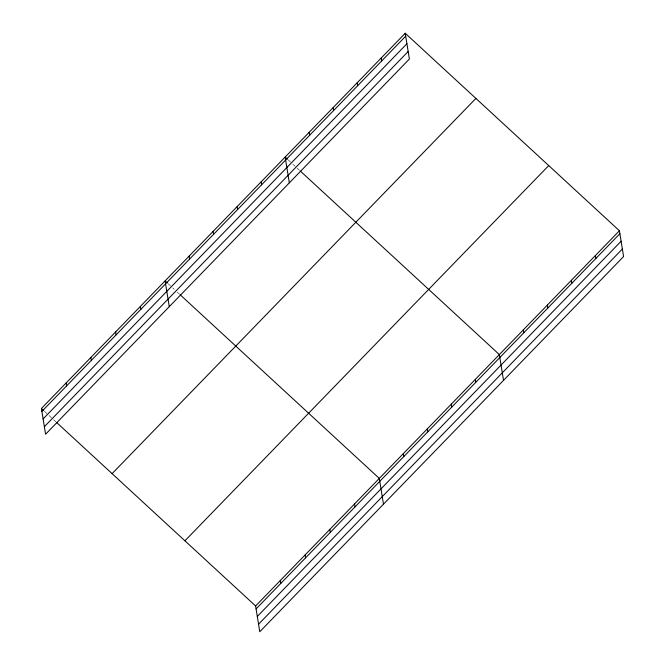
<?xml version="1.0" encoding="UTF-8"?>
<svg xmlns="http://www.w3.org/2000/svg" width="665" height="665" viewBox="0 0 665 665"><rect width="100%" height="100%" fill="white"/><g stroke="black" fill="none" stroke-linecap="round" stroke-linejoin="round"><path stroke-width="0.5" stroke-dasharray="3.33 2.49" d="M288.203 159.874L292.001 163.382M292.758 164.08L299.599 170.39M168.145 283.697L171.944 287.197M172.709 287.903L174.23 289.3M177.264 292.11L179.55 294.213M44.455 411.269L48.254 414.777M49.011 415.475L52.818 418.975M53.574 419.682L55.852 421.785"/><path stroke-width="1" d="M405.218 33.25L409.391 59.019L45.586 434.237L41.413 408.468L405.218 33.25L619.414 230.763L623.587 256.532L259.782 631.75L255.609 605.981L56.616 422.483M41.887 411.402L405.692 36.184M43.109 418.933L406.913 43.724M44.364 426.697L408.169 51.488M112.094 473.646L475.899 98.428M184.928 540.803L548.725 165.585M255.609 605.981L619.414 230.763M256.083 608.916L619.888 233.698M257.305 616.455L621.11 241.237M258.56 624.219L622.365 249.001M287.438 159.176L285.16 157.073L289.333 182.842M300.364 171.088L499.357 354.586L503.53 380.355M167.389 282.991L165.103 280.896L169.284 306.665M180.306 294.911L379.299 478.409L383.481 504.178M41.413 408.468L43.691 410.571M595.399 255.526L595.882 258.469M571.393 280.298L571.867 283.232M547.378 305.06L547.852 307.995M523.372 329.823L523.845 332.758M475.35 379.349L475.824 382.284M451.336 404.112L451.809 407.055M381.203 58.013L381.685 60.947M427.321 428.875L427.803 431.818M357.196 82.776L357.67 85.719M403.314 453.646L403.788 456.581M333.182 107.539L333.655 110.481M309.175 132.31L309.649 135.244M354.561 503.92L355.043 506.855M329.823 529.44L330.297 532.374M261.154 181.836L261.628 184.77M305.085 554.951L305.559 557.885M237.139 206.599L237.613 209.533M280.347 580.462L280.821 583.405M213.132 231.362L213.606 234.296M189.118 256.125L189.592 259.067M140.365 306.407L140.847 309.341M115.627 331.918L116.101 334.861M90.889 357.438L91.363 360.372M66.151 382.949L66.625 385.891"/></g></svg>
